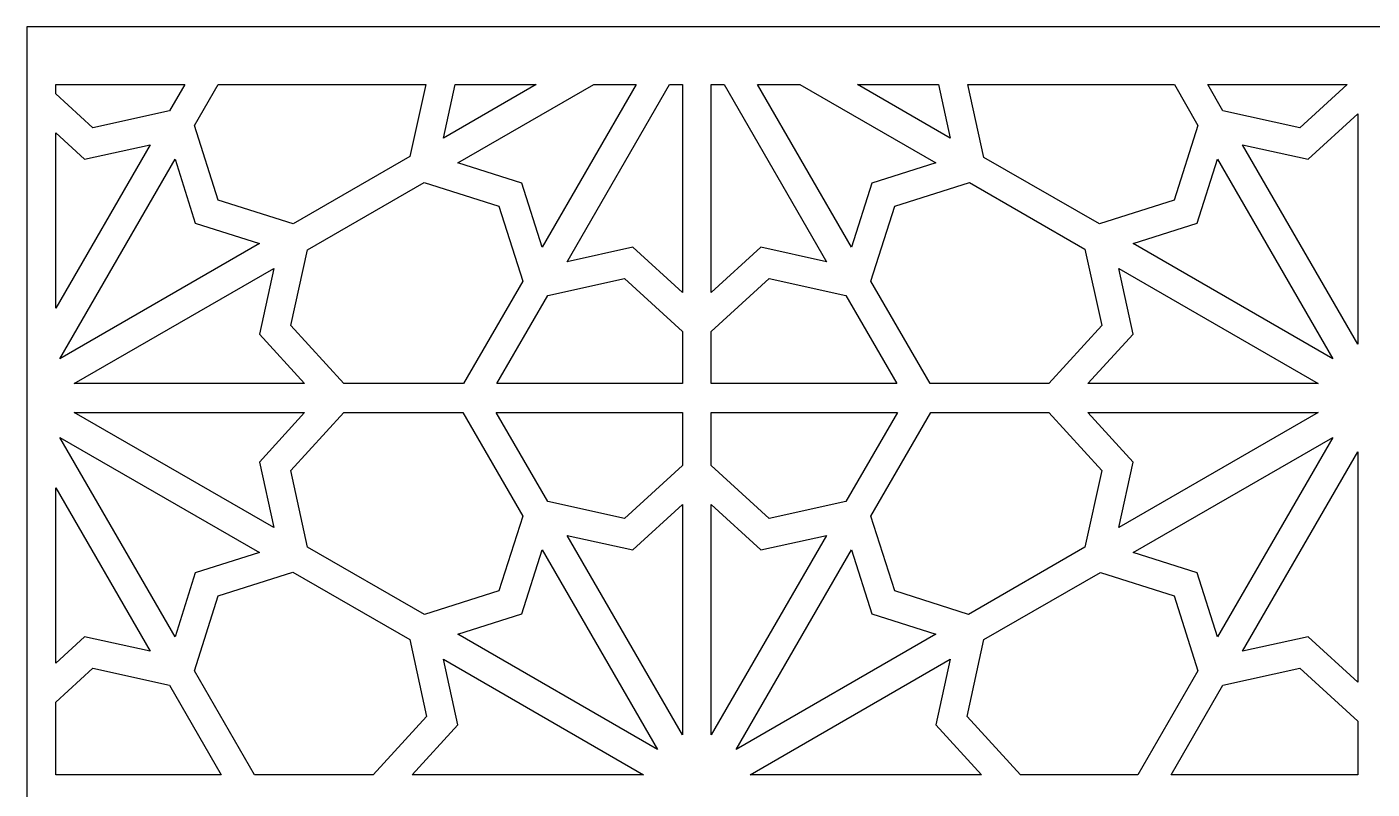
# Model space of a CAD drawing. Header units: centimetres. Extents: x -25.6 to -14.7, y -9 to -3.4.
# Drawn here: x -25.599 to -20.729, y -6.192 to -3.433 of the extents above; entities that cross this region are included whole.
import ezdxf

# ---------------------------------------------------------------- set-up
doc = ezdxf.new("R2010")
doc.units = ezdxf.units.CM
doc.header["$MEASUREMENT"] = 0
doc.layers.add('layer 1', color=7, linetype='Continuous')

msp = doc.modelspace()

# ---------------------------------------------------------------- linework, layer by layer
at = {"layer": 'layer 1', "color": 250}
for points, knots in [([(-14.67266, -9.0002), (-14.67266, -9.0002), (-25.59914, -9.0002), (-25.59914, -9.0002), (-25.59914, -9.0002), (-25.59914, -9.0002), (-25.59914, -3.43257), (-25.59914, -3.43257), (-25.59914, -3.43257), (-25.59914, -3.43257), (-25.5703, -3.43257), (-25.5703, -3.43257), (-25.5703, -3.43257), (-25.5703, -3.43257), (-24.90686, -3.43257), (-24.90686, -3.43257), (-24.90686, -3.43257), (-24.90686, -3.43257), (-24.78631, -3.43257), (-24.78631, -3.43257), (-24.78631, -3.43257), (-24.78631, -3.43257), (-24.33077, -3.43257), (-24.33077, -3.43257), (-24.33077, -3.43257), (-24.33077, -3.43257), (-24.18937, -3.43257), (-24.18937, -3.43257), (-24.18937, -3.43257), (-24.18937, -3.43257), (-23.39398, -3.43257), (-23.39398, -3.43257), (-23.39398, -3.43257), (-23.39398, -3.43257), (-22.95377, -3.43257), (-22.95377, -3.43257), (-22.95377, -3.43257), (-22.95377, -3.43257), (-22.15838, -3.43257), (-22.15838, -3.43257), (-22.15838, -3.43257), (-22.15838, -3.43257), (-22.01699, -3.43257), (-22.01699, -3.43257), (-22.01699, -3.43257), (-22.01699, -3.43257), (-21.56543, -3.43257), (-21.56543, -3.43257), (-21.56543, -3.43257), (-21.56543, -3.43257), (-21.44489, -3.43257), (-21.44489, -3.43257), (-21.44489, -3.43257), (-21.44489, -3.43257), (-20.78144, -3.43257), (-20.78144, -3.43257), (-20.78144, -3.43257), (-20.78144, -3.43257), (-20.67705, -3.43257), (-20.67705, -3.43257), (-20.67705, -3.43257), (-20.67705, -3.43257), (-20.0136, -3.43257), (-20.0136, -3.43257), (-20.0136, -3.43257), (-20.0136, -3.43257), (-19.89306, -3.43257), (-19.89306, -3.43257), (-19.89306, -3.43257), (-19.89306, -3.43257), (-19.44207, -3.43257), (-19.44207, -3.43257), (-19.44207, -3.43257), (-19.44207, -3.43257), (-19.30067, -3.43257), (-19.30067, -3.43257), (-19.30067, -3.43257), (-19.30067, -3.43257), (-18.50529, -3.43257), (-18.50529, -3.43257), (-18.50529, -3.43257), (-18.50529, -3.43257), (-18.06507, -3.43257), (-18.06507, -3.43257), (-18.06507, -3.43257), (-18.06507, -3.43257), (-17.26969, -3.43257), (-17.26969, -3.43257), (-17.26969, -3.43257), (-17.26969, -3.43257), (-17.12829, -3.43257), (-17.12829, -3.43257), (-17.12829, -3.43257), (-17.12829, -3.43257), (-16.67218, -3.43257), (-16.67218, -3.43257), (-16.67218, -3.43257), (-16.67218, -3.43257), (-16.55164, -3.43257), (-16.55164, -3.43257), (-16.55164, -3.43257), (-16.55164, -3.43257), (-15.88819, -3.43257), (-15.88819, -3.43257), (-15.88819, -3.43257), (-15.88819, -3.43257), (-15.78379, -3.43257), (-15.78379, -3.43257), (-15.78379, -3.43257), (-15.78379, -3.43257), (-15.12034, -3.43257), (-15.12034, -3.43257), (-15.12034, -3.43257), (-15.12034, -3.43257), (-14.9998, -3.43257), (-14.9998, -3.43257), (-14.9998, -3.43257), (-14.9998, -3.43257), (-14.67266, -3.43257), (-14.67266, -3.43257), (-14.67266, -3.43257), (-14.67266, -3.43257), (-14.67266, -4.04457), (-14.67266, -4.04457), (-14.67266, -4.04457), (-14.67266, -4.04457), (-14.67266, -4.16512), (-14.67266, -4.16512), (-14.67266, -4.16512), (-14.67266, -4.16512), (-14.67266, -4.71674), (-14.67266, -4.71674), (-14.67266, -4.71674), (-14.67266, -4.71674), (-14.67266, -4.83625), (-14.67266, -4.83625), (-14.67266, -4.83625), (-14.67266, -4.83625), (-14.67266, -5.38787), (-14.67266, -5.38787), (-14.67266, -5.38787), (-14.67266, -5.38787), (-14.67266, -5.50842), (-14.67266, -5.50842), (-14.67266, -5.50842), (-14.67266, -5.50842), (-14.67266, -6.14025), (-14.67266, -6.14025), (-14.67266, -6.14025), (-14.67266, -6.14025), (-14.67266, -6.24465), (-14.67266, -6.24465), (-14.67266, -6.24465), (-14.67266, -6.24465), (-14.67266, -6.87262), (-14.67266, -6.87262), (-14.67266, -6.87262), (-14.67266, -6.87262), (-14.67266, -6.99316), (-14.67266, -6.99316), (-14.67266, -6.99316), (-14.67266, -6.99316), (-14.67266, -7.54478), (-14.67266, -7.54478), (-14.67266, -7.54478), (-14.67266, -7.54478), (-14.67266, -7.6643), (-14.67266, -7.6643), (-14.67266, -7.6643), (-14.67266, -7.6643), (-14.67266, -8.21592), (-14.67266, -8.21592), (-14.67266, -8.21592), (-14.67266, -8.21592), (-14.67266, -8.33646), (-14.67266, -8.33646), (-14.67266, -8.33646), (-14.67266, -8.33646), (-14.67266, -8.96678), (-14.67266, -8.96678), (-14.67266, -8.96678), (-14.67266, -8.96678), (-14.67266, -9.0002), (-14.67266, -9.0002)], [0, 0, 0, 0, 0.0212766, 0.0212766, 0.0212766, 0.0212766, 0.0425532, 0.0425532, 0.0425532, 0.0425532, 0.0638298, 0.0638298, 0.0638298, 0.0638298, 0.0851064, 0.0851064, 0.0851064, 0.0851064, 0.106383, 0.106383, 0.106383, 0.106383, 0.1276596, 0.1276596, 0.1276596, 0.1276596, 0.1489362, 0.1489362, 0.1489362, 0.1489362, 0.1702128, 0.1702128, 0.1702128, 0.1702128, 0.1914894, 0.1914894, 0.1914894, 0.1914894, 0.212766, 0.212766, 0.212766, 0.212766, 0.2340426, 0.2340426, 0.2340426, 0.2340426, 0.2553191, 0.2553191, 0.2553191, 0.2553191, 0.2765957, 0.2765957, 0.2765957, 0.2765957, 0.2978723, 0.2978723, 0.2978723, 0.2978723, 0.3191489, 0.3191489, 0.3191489, 0.3191489, 0.3404255, 0.3404255, 0.3404255, 0.3404255, 0.3617021, 0.3617021, 0.3617021, 0.3617021, 0.3829787, 0.3829787, 0.3829787, 0.3829787, 0.4042553, 0.4042553, 0.4042553, 0.4042553, 0.4255319, 0.4255319, 0.4255319, 0.4255319, 0.4468085, 0.4468085, 0.4468085, 0.4468085, 0.4680851, 0.4680851, 0.4680851, 0.4680851, 0.4893617, 0.4893617, 0.4893617, 0.4893617, 0.5106383, 0.5106383, 0.5106383, 0.5106383, 0.5319149, 0.5319149, 0.5319149, 0.5319149, 0.5531915, 0.5531915, 0.5531915, 0.5531915, 0.5744681, 0.5744681, 0.5744681, 0.5744681, 0.5957447, 0.5957447, 0.5957447, 0.5957447, 0.6170213, 0.6170213, 0.6170213, 0.6170213, 0.6382979, 0.6382979, 0.6382979, 0.6382979, 0.6595745, 0.6595745, 0.6595745, 0.6595745, 0.6808511, 0.6808511, 0.6808511, 0.6808511, 0.7021277, 0.7021277, 0.7021277, 0.7021277, 0.7234043, 0.7234043, 0.7234043, 0.7234043, 0.7446809, 0.7446809, 0.7446809, 0.7446809, 0.7659574, 0.7659574, 0.7659574, 0.7659574, 0.787234, 0.787234, 0.787234, 0.787234, 0.8085106, 0.8085106, 0.8085106, 0.8085106, 0.8297872, 0.8297872, 0.8297872, 0.8297872, 0.8510638, 0.8510638, 0.8510638, 0.8510638, 0.8723404, 0.8723404, 0.8723404, 0.8723404, 0.893617, 0.893617, 0.893617, 0.893617, 0.9148936, 0.9148936, 0.9148936, 0.9148936, 0.9361702, 0.9361702, 0.9361702, 0.9361702, 0.9574468, 0.9574468, 0.9574468, 0.9574468, 1, 1, 1, 1]), ([(-25.49475, -3.64135), (-25.49475, -3.64135), (-25.49475, -3.67528), (-25.49475, -3.67528), (-25.49475, -3.67528), (-25.49475, -3.67528), (-25.36034, -3.79807), (-25.36034, -3.79807), (-25.36034, -3.79807), (-25.36034, -3.79807), (-25.08259, -3.73694), (-25.08259, -3.73694), (-25.08259, -3.73694), (-25.08259, -3.73694), (-25.0274, -3.64135), (-25.0274, -3.64135), (-25.0274, -3.64135), (-25.0274, -3.64135), (-25.49475, -3.64135), (-25.49475, -3.64135)], [0, 0, 0, 0, 0.1666667, 0.1666667, 0.1666667, 0.1666667, 0.3333333, 0.3333333, 0.3333333, 0.3333333, 0.5, 0.5, 0.5, 0.5, 0.6666667, 0.6666667, 0.6666667, 0.6666667, 1, 1, 1, 1]), ([(-24.90686, -3.64135), (-24.90686, -3.64135), (-24.99218, -3.78914), (-24.99218, -3.78914), (-24.99218, -3.78914), (-24.99218, -3.78914), (-24.90625, -4.06024), (-24.90625, -4.06024), (-24.90625, -4.06024), (-24.90625, -4.06024), (-24.63515, -4.14617), (-24.63515, -4.14617), (-24.63515, -4.14617), (-24.63515, -4.14617), (-24.21268, -3.90226), (-24.21268, -3.90226), (-24.21268, -3.90226), (-24.21268, -3.90226), (-24.15525, -3.64135), (-24.15525, -3.64135), (-24.15525, -3.64135), (-24.15525, -3.64135), (-24.90686, -3.64135), (-24.90686, -3.64135)], [0, 0, 0, 0, 0.1428571, 0.1428571, 0.1428571, 0.1428571, 0.2857143, 0.2857143, 0.2857143, 0.2857143, 0.4285714, 0.4285714, 0.4285714, 0.4285714, 0.5714286, 0.5714286, 0.5714286, 0.5714286, 0.7142857, 0.7142857, 0.7142857, 0.7142857, 1, 1, 1, 1]), ([(-24.04836, -3.64135), (-24.04836, -3.64135), (-24.09098, -3.83498), (-24.09098, -3.83498), (-24.09098, -3.83498), (-24.09098, -3.83498), (-23.75561, -3.64135), (-23.75561, -3.64135), (-23.75561, -3.64135), (-23.75561, -3.64135), (-24.04836, -3.64135), (-24.04836, -3.64135)], [0, 0, 0, 0, 0.25, 0.25, 0.25, 0.25, 0.5, 0.5, 0.5, 0.5, 1, 1, 1, 1]), ([(-23.7335, -4.23066), (-23.7335, -4.23066), (-23.39326, -3.64135), (-23.39326, -3.64135), (-23.39326, -3.64135), (-23.39326, -3.64135), (-23.54683, -3.64135), (-23.54683, -3.64135), (-23.54683, -3.64135), (-23.54683, -3.64135), (-24.03878, -3.92538), (-24.03878, -3.92538), (-24.03878, -3.92538), (-24.03878, -3.92538), (-23.80697, -3.99886), (-23.80697, -3.99886), (-23.80697, -3.99886), (-23.80697, -3.99886), (-23.7335, -4.23066), (-23.7335, -4.23066)], [0, 0, 0, 0, 0.1666667, 0.1666667, 0.1666667, 0.1666667, 0.3333333, 0.3333333, 0.3333333, 0.3333333, 0.5, 0.5, 0.5, 0.5, 0.6666667, 0.6666667, 0.6666667, 0.6666667, 1, 1, 1, 1]), ([(-23.22607, -4.3946), (-23.22607, -4.3946), (-23.22607, -3.64135), (-23.22607, -3.64135), (-23.22607, -3.64135), (-23.22607, -3.64135), (-23.27272, -3.64135), (-23.27272, -3.64135), (-23.27272, -3.64135), (-23.27272, -3.64135), (-23.64309, -4.28286), (-23.64309, -4.28286), (-23.64309, -4.28286), (-23.64309, -4.28286), (-23.4056, -4.23059), (-23.4056, -4.23059), (-23.4056, -4.23059), (-23.4056, -4.23059), (-23.22607, -4.3946), (-23.22607, -4.3946)], [0, 0, 0, 0, 0.1666667, 0.1666667, 0.1666667, 0.1666667, 0.3333333, 0.3333333, 0.3333333, 0.3333333, 0.5, 0.5, 0.5, 0.5, 0.6666667, 0.6666667, 0.6666667, 0.6666667, 1, 1, 1, 1]), ([(-23.12168, -3.64135), (-23.12168, -3.64135), (-23.12168, -4.3946), (-23.12168, -4.3946), (-23.12168, -4.3946), (-23.12168, -4.3946), (-22.94215, -4.23059), (-22.94215, -4.23059), (-22.94215, -4.23059), (-22.94215, -4.23059), (-22.70466, -4.28286), (-22.70466, -4.28286), (-22.70466, -4.28286), (-22.70466, -4.28286), (-23.07503, -3.64135), (-23.07503, -3.64135), (-23.07503, -3.64135), (-23.07503, -3.64135), (-23.12168, -3.64135), (-23.12168, -3.64135)], [0, 0, 0, 0, 0.1666667, 0.1666667, 0.1666667, 0.1666667, 0.3333333, 0.3333333, 0.3333333, 0.3333333, 0.5, 0.5, 0.5, 0.5, 0.6666667, 0.6666667, 0.6666667, 0.6666667, 1, 1, 1, 1]), ([(-22.30897, -3.92538), (-22.30897, -3.92538), (-22.80093, -3.64135), (-22.80093, -3.64135), (-22.80093, -3.64135), (-22.80093, -3.64135), (-22.95449, -3.64135), (-22.95449, -3.64135), (-22.95449, -3.64135), (-22.95449, -3.64135), (-22.61425, -4.23066), (-22.61425, -4.23066), (-22.61425, -4.23066), (-22.61425, -4.23066), (-22.54078, -3.99886), (-22.54078, -3.99886), (-22.54078, -3.99886), (-22.54078, -3.99886), (-22.30897, -3.92538), (-22.30897, -3.92538)], [0, 0, 0, 0, 0.1666667, 0.1666667, 0.1666667, 0.1666667, 0.3333333, 0.3333333, 0.3333333, 0.3333333, 0.5, 0.5, 0.5, 0.5, 0.6666667, 0.6666667, 0.6666667, 0.6666667, 1, 1, 1, 1]), ([(-22.59214, -3.64135), (-22.59214, -3.64135), (-22.25677, -3.83498), (-22.25677, -3.83498), (-22.25677, -3.83498), (-22.25677, -3.83498), (-22.29939, -3.64135), (-22.29939, -3.64135), (-22.29939, -3.64135), (-22.29939, -3.64135), (-22.59214, -3.64135), (-22.59214, -3.64135)], [0, 0, 0, 0, 0.25, 0.25, 0.25, 0.25, 0.5, 0.5, 0.5, 0.5, 1, 1, 1, 1]), ([(-22.1925, -3.64135), (-22.1925, -3.64135), (-22.13449, -3.9049), (-22.13449, -3.9049), (-22.13449, -3.9049), (-22.13449, -3.9049), (-21.7166, -4.14617), (-21.7166, -4.14617), (-21.7166, -4.14617), (-21.7166, -4.14617), (-21.4455, -4.06024), (-21.4455, -4.06024), (-21.4455, -4.06024), (-21.4455, -4.06024), (-21.35957, -3.78914), (-21.35957, -3.78914), (-21.35957, -3.78914), (-21.35957, -3.78914), (-21.44489, -3.64135), (-21.44489, -3.64135), (-21.44489, -3.64135), (-21.44489, -3.64135), (-22.1925, -3.64135), (-22.1925, -3.64135)], [0, 0, 0, 0, 0.1428571, 0.1428571, 0.1428571, 0.1428571, 0.2857143, 0.2857143, 0.2857143, 0.2857143, 0.4285714, 0.4285714, 0.4285714, 0.4285714, 0.5714286, 0.5714286, 0.5714286, 0.5714286, 0.7142857, 0.7142857, 0.7142857, 0.7142857, 1, 1, 1, 1]), ([(-21.32435, -3.64135), (-21.32435, -3.64135), (-21.26916, -3.73694), (-21.26916, -3.73694), (-21.26916, -3.73694), (-21.26916, -3.73694), (-20.99141, -3.79807), (-20.99141, -3.79807), (-20.99141, -3.79807), (-20.99141, -3.79807), (-20.81986, -3.64135), (-20.81986, -3.64135), (-20.81986, -3.64135), (-20.81986, -3.64135), (-21.32435, -3.64135), (-21.32435, -3.64135)], [0, 0, 0, 0, 0.2, 0.2, 0.2, 0.2, 0.4, 0.4, 0.4, 0.4, 0.6, 0.6, 0.6, 0.6, 1, 1, 1, 1]), ([(-21.19846, -3.85939), (-21.19846, -3.85939), (-20.78144, -4.58169), (-20.78144, -4.58169), (-20.78144, -4.58169), (-20.78144, -4.58169), (-20.78144, -3.74765), (-20.78144, -3.74765), (-20.78144, -3.74765), (-20.78144, -3.74765), (-20.96097, -3.91166), (-20.96097, -3.91166), (-20.96097, -3.91166), (-20.96097, -3.91166), (-21.19846, -3.85939), (-21.19846, -3.85939)], [0, 0, 0, 0, 0.2, 0.2, 0.2, 0.2, 0.4, 0.4, 0.4, 0.4, 0.6, 0.6, 0.6, 0.6, 1, 1, 1, 1]), ([(-25.49475, -3.81668), (-25.49475, -3.81668), (-25.49475, -4.45083), (-25.49475, -4.45083), (-25.49475, -4.45083), (-25.49475, -4.45083), (-25.15328, -3.85939), (-25.15328, -3.85939), (-25.15328, -3.85939), (-25.15328, -3.85939), (-25.39077, -3.91166), (-25.39077, -3.91166), (-25.39077, -3.91166), (-25.39077, -3.91166), (-25.49475, -3.81668), (-25.49475, -3.81668)], [0, 0, 0, 0, 0.2, 0.2, 0.2, 0.2, 0.4, 0.4, 0.4, 0.4, 0.6, 0.6, 0.6, 0.6, 1, 1, 1, 1]), ([(-25.06288, -3.91159), (-25.06288, -3.91159), (-25.4799, -4.63389), (-25.4799, -4.63389), (-25.4799, -4.63389), (-25.4799, -4.63389), (-24.7576, -4.21687), (-24.7576, -4.21687), (-24.7576, -4.21687), (-24.7576, -4.21687), (-24.9894, -4.1434), (-24.9894, -4.1434), (-24.9894, -4.1434), (-24.9894, -4.1434), (-25.06288, -3.91159), (-25.06288, -3.91159)], [0, 0, 0, 0, 0.2, 0.2, 0.2, 0.2, 0.4, 0.4, 0.4, 0.4, 0.6, 0.6, 0.6, 0.6, 1, 1, 1, 1]), ([(-21.59415, -4.21687), (-21.59415, -4.21687), (-20.87185, -4.63389), (-20.87185, -4.63389), (-20.87185, -4.63389), (-20.87185, -4.63389), (-21.28887, -3.91159), (-21.28887, -3.91159), (-21.28887, -3.91159), (-21.28887, -3.91159), (-21.36234, -4.1434), (-21.36234, -4.1434), (-21.36234, -4.1434), (-21.36234, -4.1434), (-21.59415, -4.21687), (-21.59415, -4.21687)], [0, 0, 0, 0, 0.2, 0.2, 0.2, 0.2, 0.4, 0.4, 0.4, 0.4, 0.6, 0.6, 0.6, 0.6, 1, 1, 1, 1]), ([(-24.0185, -4.7243), (-24.0185, -4.7243), (-23.8042, -4.35312), (-23.8042, -4.35312), (-23.8042, -4.35312), (-23.8042, -4.35312), (-23.89013, -4.08201), (-23.89013, -4.08201), (-23.89013, -4.08201), (-23.89013, -4.08201), (-24.16123, -3.99608), (-24.16123, -3.99608), (-24.16123, -3.99608), (-24.16123, -3.99608), (-24.5837, -4.23999), (-24.5837, -4.23999), (-24.5837, -4.23999), (-24.5837, -4.23999), (-24.64408, -4.51433), (-24.64408, -4.51433), (-24.64408, -4.51433), (-24.64408, -4.51433), (-24.45227, -4.7243), (-24.45227, -4.7243), (-24.45227, -4.7243), (-24.45227, -4.7243), (-24.0185, -4.7243), (-24.0185, -4.7243)], [0, 0, 0, 0, 0.125, 0.125, 0.125, 0.125, 0.25, 0.25, 0.25, 0.25, 0.375, 0.375, 0.375, 0.375, 0.5, 0.5, 0.5, 0.5, 0.625, 0.625, 0.625, 0.625, 0.75, 0.75, 0.75, 0.75, 1, 1, 1, 1]), ([(-21.76863, -4.23735), (-21.76863, -4.23735), (-22.18652, -3.99608), (-22.18652, -3.99608), (-22.18652, -3.99608), (-22.18652, -3.99608), (-22.45762, -4.08201), (-22.45762, -4.08201), (-22.45762, -4.08201), (-22.45762, -4.08201), (-22.54355, -4.35312), (-22.54355, -4.35312), (-22.54355, -4.35312), (-22.54355, -4.35312), (-22.32925, -4.7243), (-22.32925, -4.7243), (-22.32925, -4.7243), (-22.32925, -4.7243), (-21.89948, -4.7243), (-21.89948, -4.7243), (-21.89948, -4.7243), (-21.89948, -4.7243), (-21.70767, -4.51433), (-21.70767, -4.51433), (-21.70767, -4.51433), (-21.70767, -4.51433), (-21.76863, -4.23735), (-21.76863, -4.23735)], [0, 0, 0, 0, 0.125, 0.125, 0.125, 0.125, 0.25, 0.25, 0.25, 0.25, 0.375, 0.375, 0.375, 0.375, 0.5, 0.5, 0.5, 0.5, 0.625, 0.625, 0.625, 0.625, 0.75, 0.75, 0.75, 0.75, 1, 1, 1, 1]), ([(-24.7054, -4.30728), (-24.7054, -4.30728), (-25.4277, -4.7243), (-25.4277, -4.7243), (-25.4277, -4.7243), (-25.4277, -4.7243), (-24.59366, -4.7243), (-24.59366, -4.7243), (-24.59366, -4.7243), (-24.59366, -4.7243), (-24.75767, -4.54477), (-24.75767, -4.54477), (-24.75767, -4.54477), (-24.75767, -4.54477), (-24.7054, -4.30728), (-24.7054, -4.30728)], [0, 0, 0, 0, 0.2, 0.2, 0.2, 0.2, 0.4, 0.4, 0.4, 0.4, 0.6, 0.6, 0.6, 0.6, 1, 1, 1, 1]), ([(-20.92405, -4.7243), (-20.92405, -4.7243), (-21.64635, -4.30728), (-21.64635, -4.30728), (-21.64635, -4.30728), (-21.64635, -4.30728), (-21.59408, -4.54477), (-21.59408, -4.54477), (-21.59408, -4.54477), (-21.59408, -4.54477), (-21.75809, -4.7243), (-21.75809, -4.7243), (-21.75809, -4.7243), (-21.75809, -4.7243), (-20.92405, -4.7243), (-20.92405, -4.7243)], [0, 0, 0, 0, 0.2, 0.2, 0.2, 0.2, 0.4, 0.4, 0.4, 0.4, 0.6, 0.6, 0.6, 0.6, 1, 1, 1, 1]), ([(-23.71379, -4.40531), (-23.71379, -4.40531), (-23.89796, -4.7243), (-23.89796, -4.7243), (-23.89796, -4.7243), (-23.89796, -4.7243), (-23.22607, -4.7243), (-23.22607, -4.7243), (-23.22607, -4.7243), (-23.22607, -4.7243), (-23.22607, -4.536), (-23.22607, -4.536), (-23.22607, -4.536), (-23.22607, -4.536), (-23.43604, -4.34418), (-23.43604, -4.34418), (-23.43604, -4.34418), (-23.43604, -4.34418), (-23.71379, -4.40531), (-23.71379, -4.40531)], [0, 0, 0, 0, 0.1666667, 0.1666667, 0.1666667, 0.1666667, 0.3333333, 0.3333333, 0.3333333, 0.3333333, 0.5, 0.5, 0.5, 0.5, 0.6666667, 0.6666667, 0.6666667, 0.6666667, 1, 1, 1, 1]), ([(-22.4498, -4.7243), (-22.4498, -4.7243), (-22.63396, -4.40531), (-22.63396, -4.40531), (-22.63396, -4.40531), (-22.63396, -4.40531), (-22.91171, -4.34418), (-22.91171, -4.34418), (-22.91171, -4.34418), (-22.91171, -4.34418), (-23.12168, -4.536), (-23.12168, -4.536), (-23.12168, -4.536), (-23.12168, -4.536), (-23.12168, -4.7243), (-23.12168, -4.7243), (-23.12168, -4.7243), (-23.12168, -4.7243), (-22.4498, -4.7243), (-22.4498, -4.7243)], [0, 0, 0, 0, 0.1666667, 0.1666667, 0.1666667, 0.1666667, 0.3333333, 0.3333333, 0.3333333, 0.3333333, 0.5, 0.5, 0.5, 0.5, 0.6666667, 0.6666667, 0.6666667, 0.6666667, 1, 1, 1, 1]), ([(-25.4277, -4.82869), (-25.4277, -4.82869), (-24.7054, -5.24571), (-24.7054, -5.24571), (-24.7054, -5.24571), (-24.7054, -5.24571), (-24.75767, -5.00822), (-24.75767, -5.00822), (-24.75767, -5.00822), (-24.75767, -5.00822), (-24.59366, -4.82869), (-24.59366, -4.82869), (-24.59366, -4.82869), (-24.59366, -4.82869), (-25.4277, -4.82869), (-25.4277, -4.82869)], [0, 0, 0, 0, 0.2, 0.2, 0.2, 0.2, 0.4, 0.4, 0.4, 0.4, 0.6, 0.6, 0.6, 0.6, 1, 1, 1, 1]), ([(-23.8042, -5.2038), (-23.8042, -5.2038), (-24.02077, -4.82869), (-24.02077, -4.82869), (-24.02077, -4.82869), (-24.02077, -4.82869), (-24.45227, -4.82869), (-24.45227, -4.82869), (-24.45227, -4.82869), (-24.45227, -4.82869), (-24.64408, -5.03866), (-24.64408, -5.03866), (-24.64408, -5.03866), (-24.64408, -5.03866), (-24.58295, -5.31641), (-24.58295, -5.31641), (-24.58295, -5.31641), (-24.58295, -5.31641), (-24.16017, -5.5605), (-24.16017, -5.5605), (-24.16017, -5.5605), (-24.16017, -5.5605), (-23.89013, -5.47491), (-23.89013, -5.47491), (-23.89013, -5.47491), (-23.89013, -5.47491), (-23.8042, -5.2038), (-23.8042, -5.2038)], [0, 0, 0, 0, 0.125, 0.125, 0.125, 0.125, 0.25, 0.25, 0.25, 0.25, 0.375, 0.375, 0.375, 0.375, 0.5, 0.5, 0.5, 0.5, 0.625, 0.625, 0.625, 0.625, 0.75, 0.75, 0.75, 0.75, 1, 1, 1, 1]), ([(-23.22607, -5.02092), (-23.22607, -5.02092), (-23.22607, -4.82869), (-23.22607, -4.82869), (-23.22607, -4.82869), (-23.22607, -4.82869), (-23.90023, -4.82869), (-23.90023, -4.82869), (-23.90023, -4.82869), (-23.90023, -4.82869), (-23.71379, -5.15161), (-23.71379, -5.15161), (-23.71379, -5.15161), (-23.71379, -5.15161), (-23.43604, -5.21274), (-23.43604, -5.21274), (-23.43604, -5.21274), (-23.43604, -5.21274), (-23.22607, -5.02092), (-23.22607, -5.02092)], [0, 0, 0, 0, 0.1666667, 0.1666667, 0.1666667, 0.1666667, 0.3333333, 0.3333333, 0.3333333, 0.3333333, 0.5, 0.5, 0.5, 0.5, 0.6666667, 0.6666667, 0.6666667, 0.6666667, 1, 1, 1, 1]), ([(-23.12168, -4.82869), (-23.12168, -4.82869), (-23.12168, -5.02092), (-23.12168, -5.02092), (-23.12168, -5.02092), (-23.12168, -5.02092), (-22.91171, -5.21274), (-22.91171, -5.21274), (-22.91171, -5.21274), (-22.91171, -5.21274), (-22.63396, -5.15161), (-22.63396, -5.15161), (-22.63396, -5.15161), (-22.63396, -5.15161), (-22.44753, -4.82869), (-22.44753, -4.82869), (-22.44753, -4.82869), (-22.44753, -4.82869), (-23.12168, -4.82869), (-23.12168, -4.82869)], [0, 0, 0, 0, 0.1666667, 0.1666667, 0.1666667, 0.1666667, 0.3333333, 0.3333333, 0.3333333, 0.3333333, 0.5, 0.5, 0.5, 0.5, 0.6666667, 0.6666667, 0.6666667, 0.6666667, 1, 1, 1, 1]), ([(-22.32698, -4.82869), (-22.32698, -4.82869), (-22.54355, -5.2038), (-22.54355, -5.2038), (-22.54355, -5.2038), (-22.54355, -5.2038), (-22.45762, -5.47491), (-22.45762, -5.47491), (-22.45762, -5.47491), (-22.45762, -5.47491), (-22.19016, -5.55968), (-22.19016, -5.55968), (-22.19016, -5.55968), (-22.19016, -5.55968), (-21.7688, -5.31641), (-21.7688, -5.31641), (-21.7688, -5.31641), (-21.7688, -5.31641), (-21.70767, -5.03866), (-21.70767, -5.03866), (-21.70767, -5.03866), (-21.70767, -5.03866), (-21.89948, -4.82869), (-21.89948, -4.82869), (-21.89948, -4.82869), (-21.89948, -4.82869), (-22.32698, -4.82869), (-22.32698, -4.82869)], [0, 0, 0, 0, 0.125, 0.125, 0.125, 0.125, 0.25, 0.25, 0.25, 0.25, 0.375, 0.375, 0.375, 0.375, 0.5, 0.5, 0.5, 0.5, 0.625, 0.625, 0.625, 0.625, 0.75, 0.75, 0.75, 0.75, 1, 1, 1, 1]), ([(-21.64635, -5.24571), (-21.64635, -5.24571), (-20.92405, -4.82869), (-20.92405, -4.82869), (-20.92405, -4.82869), (-20.92405, -4.82869), (-21.75809, -4.82869), (-21.75809, -4.82869), (-21.75809, -4.82869), (-21.75809, -4.82869), (-21.59408, -5.00822), (-21.59408, -5.00822), (-21.59408, -5.00822), (-21.59408, -5.00822), (-21.64635, -5.24571), (-21.64635, -5.24571)], [0, 0, 0, 0, 0.2, 0.2, 0.2, 0.2, 0.4, 0.4, 0.4, 0.4, 0.6, 0.6, 0.6, 0.6, 1, 1, 1, 1]), ([(-24.7576, -5.33612), (-24.7576, -5.33612), (-25.4799, -4.9191), (-25.4799, -4.9191), (-25.4799, -4.9191), (-25.4799, -4.9191), (-25.06288, -5.6414), (-25.06288, -5.6414), (-25.06288, -5.6414), (-25.06288, -5.6414), (-24.9894, -5.40959), (-24.9894, -5.40959), (-24.9894, -5.40959), (-24.9894, -5.40959), (-24.7576, -5.33612), (-24.7576, -5.33612)], [0, 0, 0, 0, 0.2, 0.2, 0.2, 0.2, 0.4, 0.4, 0.4, 0.4, 0.6, 0.6, 0.6, 0.6, 1, 1, 1, 1]), ([(-21.28887, -5.6414), (-21.28887, -5.6414), (-20.87185, -4.9191), (-20.87185, -4.9191), (-20.87185, -4.9191), (-20.87185, -4.9191), (-21.59415, -5.33612), (-21.59415, -5.33612), (-21.59415, -5.33612), (-21.59415, -5.33612), (-21.36234, -5.40959), (-21.36234, -5.40959), (-21.36234, -5.40959), (-21.36234, -5.40959), (-21.28887, -5.6414), (-21.28887, -5.6414)], [0, 0, 0, 0, 0.2, 0.2, 0.2, 0.2, 0.4, 0.4, 0.4, 0.4, 0.6, 0.6, 0.6, 0.6, 1, 1, 1, 1]), ([(-20.78144, -4.97129), (-20.78144, -4.97129), (-21.19846, -5.6936), (-21.19846, -5.6936), (-21.19846, -5.6936), (-21.19846, -5.6936), (-20.96097, -5.64132), (-20.96097, -5.64132), (-20.96097, -5.64132), (-20.96097, -5.64132), (-20.78144, -5.80533), (-20.78144, -5.80533), (-20.78144, -5.80533), (-20.78144, -5.80533), (-20.78144, -4.97129), (-20.78144, -4.97129)], [0, 0, 0, 0, 0.2, 0.2, 0.2, 0.2, 0.4, 0.4, 0.4, 0.4, 0.6, 0.6, 0.6, 0.6, 1, 1, 1, 1]), ([(-25.49475, -5.10216), (-25.49475, -5.10216), (-25.49475, -5.73631), (-25.49475, -5.73631), (-25.49475, -5.73631), (-25.49475, -5.73631), (-25.39077, -5.64132), (-25.39077, -5.64132), (-25.39077, -5.64132), (-25.39077, -5.64132), (-25.15328, -5.6936), (-25.15328, -5.6936), (-25.15328, -5.6936), (-25.15328, -5.6936), (-25.49475, -5.10216), (-25.49475, -5.10216)], [0, 0, 0, 0, 0.2, 0.2, 0.2, 0.2, 0.4, 0.4, 0.4, 0.4, 0.6, 0.6, 0.6, 0.6, 1, 1, 1, 1]), ([(-23.22607, -5.99636), (-23.22607, -5.99636), (-23.22607, -5.16232), (-23.22607, -5.16232), (-23.22607, -5.16232), (-23.22607, -5.16232), (-23.4056, -5.32633), (-23.4056, -5.32633), (-23.4056, -5.32633), (-23.4056, -5.32633), (-23.64309, -5.27406), (-23.64309, -5.27406), (-23.64309, -5.27406), (-23.64309, -5.27406), (-23.22607, -5.99636), (-23.22607, -5.99636)], [0, 0, 0, 0, 0.2, 0.2, 0.2, 0.2, 0.4, 0.4, 0.4, 0.4, 0.6, 0.6, 0.6, 0.6, 1, 1, 1, 1]), ([(-23.12168, -5.16232), (-23.12168, -5.16232), (-23.12168, -5.99636), (-23.12168, -5.99636), (-23.12168, -5.99636), (-23.12168, -5.99636), (-22.70466, -5.27406), (-22.70466, -5.27406), (-22.70466, -5.27406), (-22.70466, -5.27406), (-22.94215, -5.32633), (-22.94215, -5.32633), (-22.94215, -5.32633), (-22.94215, -5.32633), (-23.12168, -5.16232), (-23.12168, -5.16232)], [0, 0, 0, 0, 0.2, 0.2, 0.2, 0.2, 0.4, 0.4, 0.4, 0.4, 0.6, 0.6, 0.6, 0.6, 1, 1, 1, 1]), ([(-24.03878, -5.63154), (-24.03878, -5.63154), (-23.31648, -6.04856), (-23.31648, -6.04856), (-23.31648, -6.04856), (-23.31648, -6.04856), (-23.7335, -5.32626), (-23.7335, -5.32626), (-23.7335, -5.32626), (-23.7335, -5.32626), (-23.80697, -5.55806), (-23.80697, -5.55806), (-23.80697, -5.55806), (-23.80697, -5.55806), (-24.03878, -5.63154), (-24.03878, -5.63154)], [0, 0, 0, 0, 0.2, 0.2, 0.2, 0.2, 0.4, 0.4, 0.4, 0.4, 0.6, 0.6, 0.6, 0.6, 1, 1, 1, 1]), ([(-22.61425, -5.32626), (-22.61425, -5.32626), (-23.03127, -6.04856), (-23.03127, -6.04856), (-23.03127, -6.04856), (-23.03127, -6.04856), (-22.30897, -5.63154), (-22.30897, -5.63154), (-22.30897, -5.63154), (-22.30897, -5.63154), (-22.54078, -5.55806), (-22.54078, -5.55806), (-22.54078, -5.55806), (-22.54078, -5.55806), (-22.61425, -5.32626), (-22.61425, -5.32626)], [0, 0, 0, 0, 0.2, 0.2, 0.2, 0.2, 0.4, 0.4, 0.4, 0.4, 0.6, 0.6, 0.6, 0.6, 1, 1, 1, 1]), ([(-24.21343, -5.65125), (-24.21343, -5.65125), (-24.63621, -5.40715), (-24.63621, -5.40715), (-24.63621, -5.40715), (-24.63621, -5.40715), (-24.90625, -5.49275), (-24.90625, -5.49275), (-24.90625, -5.49275), (-24.90625, -5.49275), (-24.99218, -5.76385), (-24.99218, -5.76385), (-24.99218, -5.76385), (-24.99218, -5.76385), (-24.77486, -6.14025), (-24.77486, -6.14025), (-24.77486, -6.14025), (-24.77486, -6.14025), (-24.34529, -6.14025), (-24.34529, -6.14025), (-24.34529, -6.14025), (-24.34529, -6.14025), (-24.1523, -5.929), (-24.1523, -5.929), (-24.1523, -5.929), (-24.1523, -5.929), (-24.21343, -5.65125), (-24.21343, -5.65125)], [0, 0, 0, 0, 0.125, 0.125, 0.125, 0.125, 0.25, 0.25, 0.25, 0.25, 0.375, 0.375, 0.375, 0.375, 0.5, 0.5, 0.5, 0.5, 0.625, 0.625, 0.625, 0.625, 0.75, 0.75, 0.75, 0.75, 1, 1, 1, 1]), ([(-21.71296, -5.40797), (-21.71296, -5.40797), (-22.13432, -5.65125), (-22.13432, -5.65125), (-22.13432, -5.65125), (-22.13432, -5.65125), (-22.19545, -5.929), (-22.19545, -5.929), (-22.19545, -5.929), (-22.19545, -5.929), (-22.00246, -6.14025), (-22.00246, -6.14025), (-22.00246, -6.14025), (-22.00246, -6.14025), (-21.57688, -6.14025), (-21.57688, -6.14025), (-21.57688, -6.14025), (-21.57688, -6.14025), (-21.35957, -5.76385), (-21.35957, -5.76385), (-21.35957, -5.76385), (-21.35957, -5.76385), (-21.4455, -5.49275), (-21.4455, -5.49275), (-21.4455, -5.49275), (-21.4455, -5.49275), (-21.71296, -5.40797), (-21.71296, -5.40797)], [0, 0, 0, 0, 0.125, 0.125, 0.125, 0.125, 0.25, 0.25, 0.25, 0.25, 0.375, 0.375, 0.375, 0.375, 0.5, 0.5, 0.5, 0.5, 0.625, 0.625, 0.625, 0.625, 0.75, 0.75, 0.75, 0.75, 1, 1, 1, 1]), ([(-23.36645, -6.14025), (-23.36645, -6.14025), (-24.09098, -5.72194), (-24.09098, -5.72194), (-24.09098, -5.72194), (-24.09098, -5.72194), (-24.03871, -5.95943), (-24.03871, -5.95943), (-24.03871, -5.95943), (-24.03871, -5.95943), (-24.20389, -6.14025), (-24.20389, -6.14025), (-24.20389, -6.14025), (-24.20389, -6.14025), (-23.36645, -6.14025), (-23.36645, -6.14025)], [0, 0, 0, 0, 0.2, 0.2, 0.2, 0.2, 0.4, 0.4, 0.4, 0.4, 0.6, 0.6, 0.6, 0.6, 1, 1, 1, 1]), ([(-22.25677, -5.72194), (-22.25677, -5.72194), (-22.98131, -6.14025), (-22.98131, -6.14025), (-22.98131, -6.14025), (-22.98131, -6.14025), (-22.14386, -6.14025), (-22.14386, -6.14025), (-22.14386, -6.14025), (-22.14386, -6.14025), (-22.30905, -5.95943), (-22.30905, -5.95943), (-22.30905, -5.95943), (-22.30905, -5.95943), (-22.25677, -5.72194), (-22.25677, -5.72194)], [0, 0, 0, 0, 0.2, 0.2, 0.2, 0.2, 0.4, 0.4, 0.4, 0.4, 0.6, 0.6, 0.6, 0.6, 1, 1, 1, 1]), ([(-25.49475, -5.87771), (-25.49475, -5.87771), (-25.49475, -6.14025), (-25.49475, -6.14025), (-25.49475, -6.14025), (-25.49475, -6.14025), (-24.89541, -6.14025), (-24.89541, -6.14025), (-24.89541, -6.14025), (-24.89541, -6.14025), (-25.08259, -5.81605), (-25.08259, -5.81605), (-25.08259, -5.81605), (-25.08259, -5.81605), (-25.36034, -5.75492), (-25.36034, -5.75492), (-25.36034, -5.75492), (-25.36034, -5.75492), (-25.49475, -5.87771), (-25.49475, -5.87771)], [0, 0, 0, 0, 0.1666667, 0.1666667, 0.1666667, 0.1666667, 0.3333333, 0.3333333, 0.3333333, 0.3333333, 0.5, 0.5, 0.5, 0.5, 0.6666667, 0.6666667, 0.6666667, 0.6666667, 1, 1, 1, 1]), ([(-21.26916, -5.81605), (-21.26916, -5.81605), (-21.45634, -6.14025), (-21.45634, -6.14025), (-21.45634, -6.14025), (-21.45634, -6.14025), (-20.78144, -6.14025), (-20.78144, -6.14025), (-20.78144, -6.14025), (-20.78144, -6.14025), (-20.78144, -5.94673), (-20.78144, -5.94673), (-20.78144, -5.94673), (-20.78144, -5.94673), (-20.99141, -5.75492), (-20.99141, -5.75492), (-20.99141, -5.75492), (-20.99141, -5.75492), (-21.26916, -5.81605), (-21.26916, -5.81605)], [0, 0, 0, 0, 0.1666667, 0.1666667, 0.1666667, 0.1666667, 0.3333333, 0.3333333, 0.3333333, 0.3333333, 0.5, 0.5, 0.5, 0.5, 0.6666667, 0.6666667, 0.6666667, 0.6666667, 1, 1, 1, 1])]:
    msp.add_open_spline(points, degree=3, knots=knots, dxfattribs=at)

doc.saveas('drawing.dxf')
